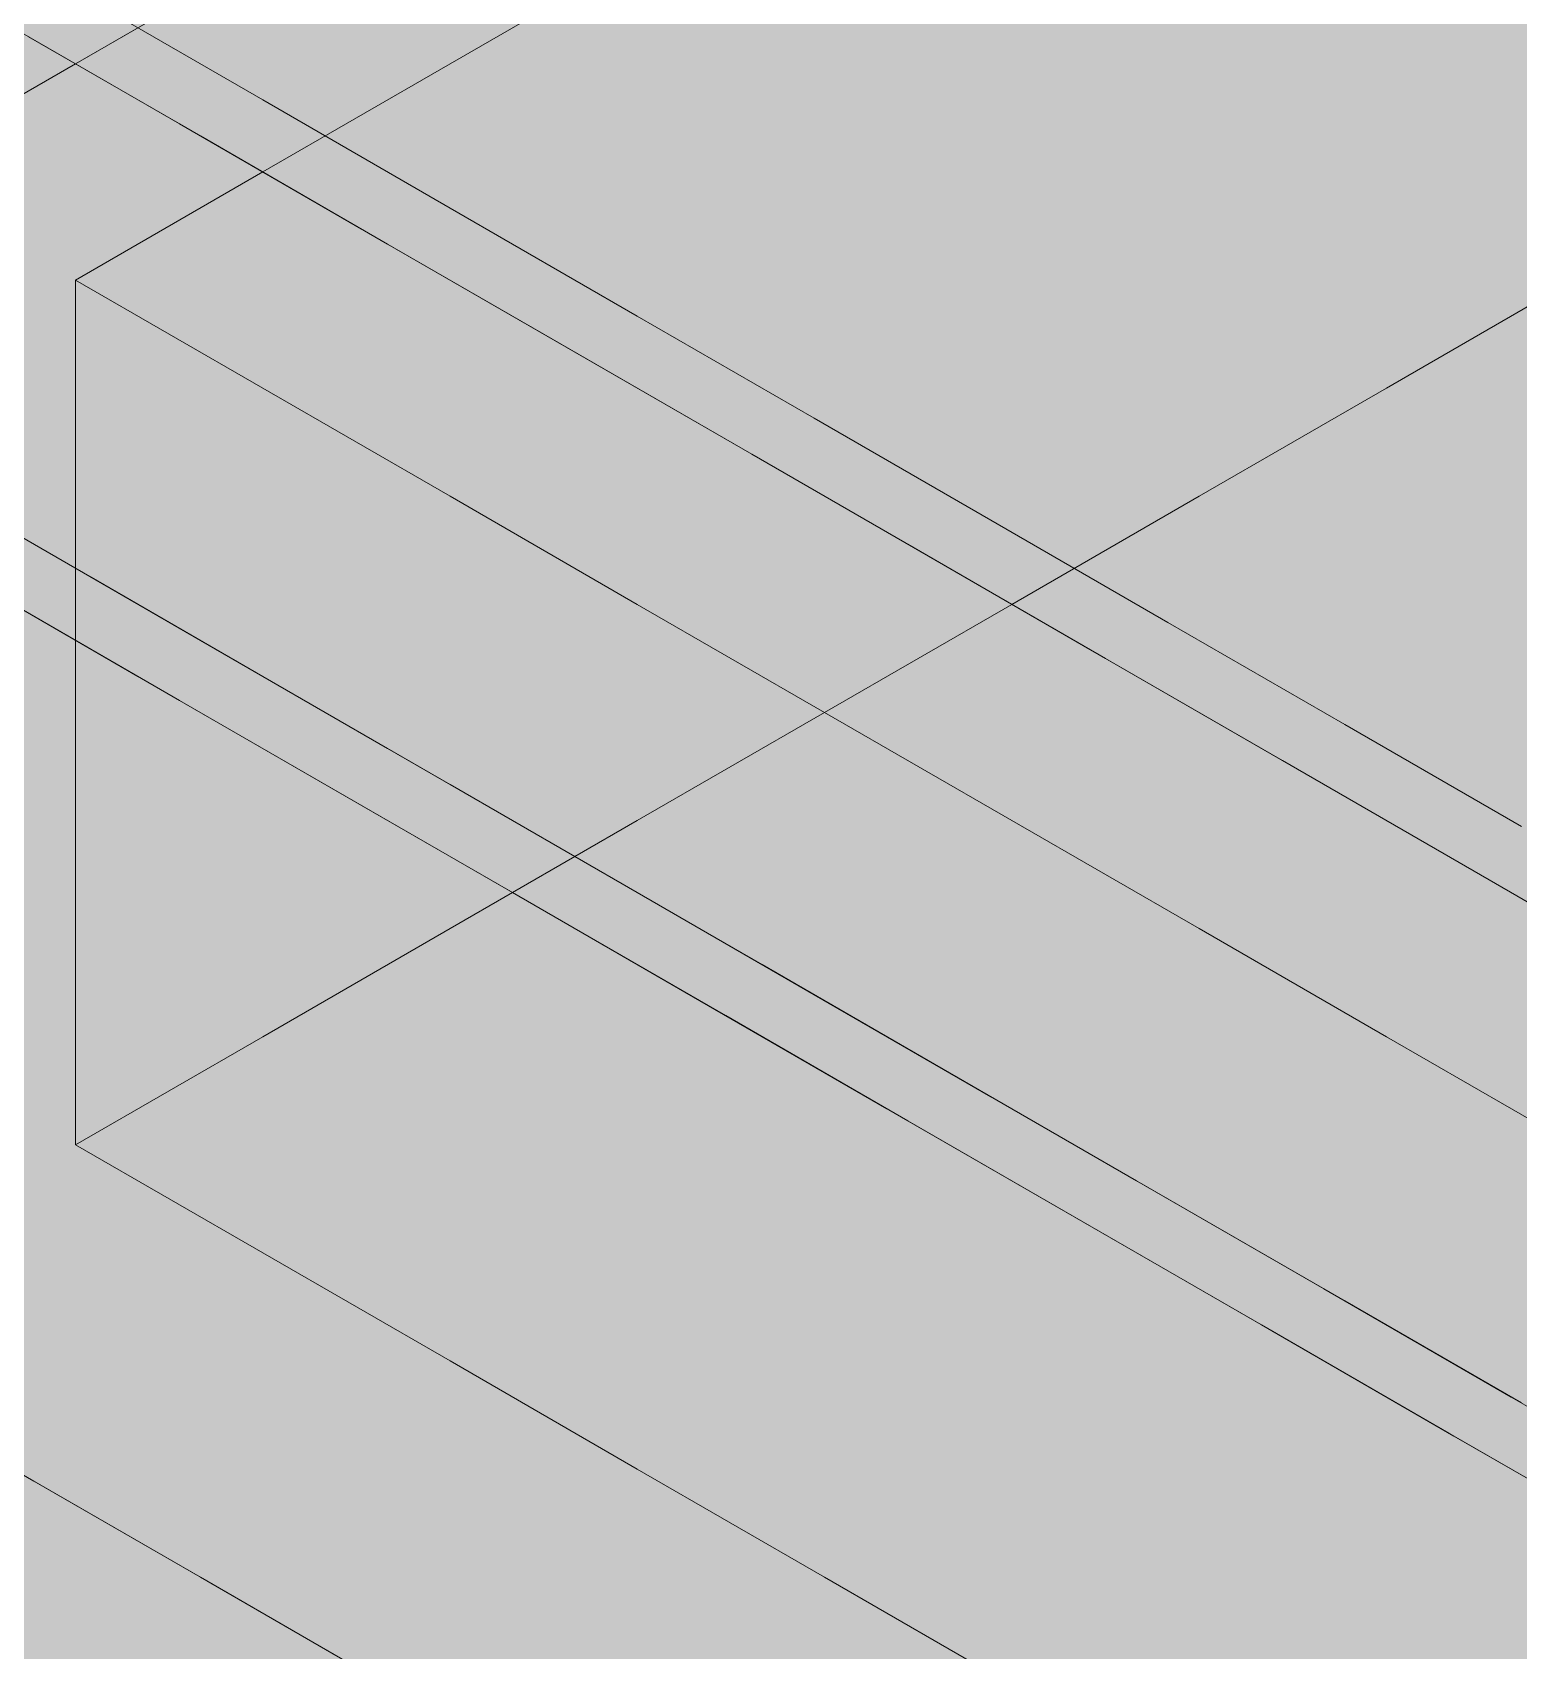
# Model space of a CAD drawing. Header units: metres. Extents: x 349021 to 349543, y 9281040 to 9281959.
# Drawn here: x 349202.7194 to 349202.9256, y 9281044.3248 to 9281044.5494 of the extents above; entities that cross this region are included whole.
import ezdxf

# ---------------------------------------------------------------- set-up
doc = ezdxf.new("R2010")
doc.units = ezdxf.units.M
doc.header["$LTSCALE"] = 0.25
doc.layers.add('ISO-3D', color=7, linetype='CONTINUOUS', lineweight=13)
doc.layers.add('ISO-3D-ARISTAS', color=250, linetype='CONTINUOUS', lineweight=13)

msp = doc.modelspace()

# ---------------------------------------------------------------- linework, layer by layer
at = {"layer": 'ISO-3D', "true_color": 0x8e8d88}
for points in [[(349202.88127, 9281044.56), (349202.85529, 9281044.545), (349202.88127, 9281044.585), (349202.85529, 9281044.57)], [(349202.73982, 9281044.55333), (349202.71416, 9281044.53852), (349202.73982, 9281044.57833), (349202.71416, 9281044.56352)], [(349202.82931, 9281044.555), (349202.80333, 9281044.54), (349202.82931, 9281044.575), (349202.80333, 9281044.56)], [(349202.90725, 9281044.55), (349202.88127, 9281044.535), (349202.90725, 9281044.575), (349202.88127, 9281044.56)], [(349202.85529, 9281044.545), (349202.82931, 9281044.53), (349202.85529, 9281044.57), (349202.82931, 9281044.555)], [(349202.72755, 9281044.52375), (349202.70373, 9281044.5375), (349202.72755, 9281044.55375), (349202.70373, 9281044.5675)], [(349202.93323, 9281044.54), (349202.90725, 9281044.525), (349202.93323, 9281044.565), (349202.90725, 9281044.55)], [(349202.80333, 9281044.54), (349202.77735, 9281044.525), (349202.80333, 9281044.56), (349202.77735, 9281044.545)], [(349202.88127, 9281044.535), (349202.85529, 9281044.52), (349202.88127, 9281044.56), (349202.85529, 9281044.545)], [(349202.75137, 9281044.51), (349202.72755, 9281044.52375), (349202.75137, 9281044.54), (349202.72755, 9281044.55375)], [(349202.82931, 9281044.53), (349202.80333, 9281044.515), (349202.82931, 9281044.555), (349202.80333, 9281044.54)], [(349202.90725, 9281044.525), (349202.88127, 9281044.51), (349202.90725, 9281044.55), (349202.88127, 9281044.535)], [(349202.77735, 9281044.525), (349202.75137, 9281044.51), (349202.77735, 9281044.545), (349202.75137, 9281044.53)], [(349202.85529, 9281044.52), (349202.82931, 9281044.505), (349202.85529, 9281044.545), (349202.82931, 9281044.53)], [(349202.77735, 9281044.495), (349202.75137, 9281044.51), (349202.77735, 9281044.525), (349202.75137, 9281044.54)], [(349202.80333, 9281044.515), (349202.77735, 9281044.5), (349202.80333, 9281044.54), (349202.77735, 9281044.525)], [(349202.93323, 9281044.515), (349202.90725, 9281044.5), (349202.93323, 9281044.54), (349202.90725, 9281044.525)], [(349202.72755, 9281044.49875), (349202.70373, 9281044.5125), (349202.72755, 9281044.52375), (349202.70373, 9281044.5375)], [(349202.88127, 9281044.51), (349202.85529, 9281044.495), (349202.88127, 9281044.535), (349202.85529, 9281044.52)], [(349202.75137, 9281044.51), (349202.72538, 9281044.495), (349202.75137, 9281044.53), (349202.72538, 9281044.515)], [(349202.82931, 9281044.505), (349202.80333, 9281044.49), (349202.82931, 9281044.53), (349202.80333, 9281044.515)], [(349202.77735, 9281044.5), (349202.75137, 9281044.485), (349202.77735, 9281044.525), (349202.75137, 9281044.51)], [(349202.80333, 9281044.48), (349202.77735, 9281044.495), (349202.80333, 9281044.51), (349202.77735, 9281044.525)], [(349202.90725, 9281044.5), (349202.88127, 9281044.485), (349202.90725, 9281044.525), (349202.88127, 9281044.51)], [(349202.75137, 9281044.485), (349202.72755, 9281044.49875), (349202.75137, 9281044.51), (349202.72755, 9281044.52375)], [(349202.85529, 9281044.495), (349202.82931, 9281044.48), (349202.85529, 9281044.52), (349202.82931, 9281044.505)], [(349202.80333, 9281044.49), (349202.77735, 9281044.475), (349202.80333, 9281044.515), (349202.77735, 9281044.5)], [(349202.72755, 9281044.47375), (349202.70373, 9281044.4875), (349202.72755, 9281044.49875), (349202.70373, 9281044.5125)], [(349202.75137, 9281044.485), (349202.72538, 9281044.47), (349202.75137, 9281044.51), (349202.72538, 9281044.495)], [(349202.77735, 9281044.47), (349202.75137, 9281044.485), (349202.77735, 9281044.495), (349202.75137, 9281044.51)], [(349202.82786, 9281044.46583), (349202.80333, 9281044.48), (349202.82786, 9281044.49583), (349202.80333, 9281044.51)], [(349202.88127, 9281044.485), (349202.85529, 9281044.47), (349202.88127, 9281044.51), (349202.85529, 9281044.495)], [(349202.82931, 9281044.48), (349202.80333, 9281044.465), (349202.82931, 9281044.505), (349202.80333, 9281044.49)], [(349202.77735, 9281044.475), (349202.75137, 9281044.46), (349202.77735, 9281044.5), (349202.75137, 9281044.485)], [(349202.75137, 9281044.46), (349202.72755, 9281044.47375), (349202.75137, 9281044.485), (349202.72755, 9281044.49875)], [(349202.8524, 9281044.45167), (349202.82786, 9281044.46583), (349202.8524, 9281044.48167), (349202.82786, 9281044.49583)], [(349202.80333, 9281044.455), (349202.77735, 9281044.47), (349202.80333, 9281044.48), (349202.77735, 9281044.495)], [(349202.85529, 9281044.47), (349202.82931, 9281044.455), (349202.85529, 9281044.495), (349202.82931, 9281044.48)], [(349202.80333, 9281044.465), (349202.77735, 9281044.45), (349202.80333, 9281044.49), (349202.77735, 9281044.475)], [(349202.75137, 9281044.46), (349202.72538, 9281044.445), (349202.75137, 9281044.485), (349202.72538, 9281044.47)], [(349202.77735, 9281044.445), (349202.75137, 9281044.46), (349202.77735, 9281044.47), (349202.75137, 9281044.485)], [(349202.87694, 9281044.4375), (349202.8524, 9281044.45167), (349202.87694, 9281044.4675), (349202.8524, 9281044.48167)], [(349202.82931, 9281044.455), (349202.80333, 9281044.44), (349202.82931, 9281044.48), (349202.80333, 9281044.465)], [(349202.82786, 9281044.44083), (349202.80333, 9281044.455), (349202.82786, 9281044.46583), (349202.80333, 9281044.48)], [(349202.77735, 9281044.45), (349202.75137, 9281044.435), (349202.77735, 9281044.475), (349202.75137, 9281044.46)], [(349202.80333, 9281044.43), (349202.77735, 9281044.445), (349202.80333, 9281044.455), (349202.77735, 9281044.47)], [(349202.90148, 9281044.42333), (349202.87694, 9281044.4375), (349202.90148, 9281044.45333), (349202.87694, 9281044.4675)], [(349202.80333, 9281044.44), (349202.77735, 9281044.425), (349202.80333, 9281044.465), (349202.77735, 9281044.45)], [(349202.8524, 9281044.42667), (349202.82786, 9281044.44083), (349202.8524, 9281044.45167), (349202.82786, 9281044.46583)], [(349202.75137, 9281044.435), (349202.72538, 9281044.42), (349202.75137, 9281044.46), (349202.72538, 9281044.445)], [(349202.82786, 9281044.41583), (349202.80333, 9281044.43), (349202.82786, 9281044.44083), (349202.80333, 9281044.455)], [(349202.92601, 9281044.40917), (349202.90148, 9281044.42333), (349202.92601, 9281044.43917), (349202.90148, 9281044.45333)], [(349202.87694, 9281044.4125), (349202.8524, 9281044.42667), (349202.87694, 9281044.4375), (349202.8524, 9281044.45167)], [(349202.77735, 9281044.425), (349202.75137, 9281044.41), (349202.77735, 9281044.45), (349202.75137, 9281044.435)], [(349202.8524, 9281044.40167), (349202.82786, 9281044.41583), (349202.8524, 9281044.42667), (349202.82786, 9281044.44083)], [(349202.90148, 9281044.39833), (349202.87694, 9281044.4125), (349202.90148, 9281044.42333), (349202.87694, 9281044.4375)], [(349202.75137, 9281044.41), (349202.72538, 9281044.395), (349202.75137, 9281044.435), (349202.72538, 9281044.42)], [(349202.87694, 9281044.3875), (349202.8524, 9281044.40167), (349202.87694, 9281044.4125), (349202.8524, 9281044.42667)], [(349202.92601, 9281044.38417), (349202.90148, 9281044.39833), (349202.92601, 9281044.40917), (349202.90148, 9281044.42333)], [(349202.90148, 9281044.37333), (349202.87694, 9281044.3875), (349202.90148, 9281044.39833), (349202.87694, 9281044.4125)], [(349202.92601, 9281044.35917), (349202.90148, 9281044.37333), (349202.92601, 9281044.38417), (349202.90148, 9281044.39833)]]:
    msp.add_solid(points, dxfattribs=at)
at = {"layer": 'ISO-3D', "true_color": 0x7f7e7a}
msp.add_solid([(349202.73292, 9281044.55935), (349202.70731, 9281044.54457), (349202.73292, 9281044.58435), (349202.70731, 9281044.56957)], dxfattribs=at)
at = {"layer": 'ISO-3D', "true_color": 0xb0aea8}
for points in [[(349202.799, 9281044.5625), (349202.77302, 9281044.5475), (349202.77735, 9281044.575), (349202.75137, 9281044.56)], [(349202.96354, 9281044.5575), (349202.93756, 9281044.5425), (349202.94189, 9281044.57), (349202.91591, 9281044.555)], [(349202.91591, 9281044.555), (349202.88993, 9281044.54), (349202.89426, 9281044.5675), (349202.86828, 9281044.5525)], [(349202.86828, 9281044.5525), (349202.8423, 9281044.5375), (349202.84663, 9281044.565), (349202.82065, 9281044.55)], [(349202.82065, 9281044.55), (349202.79467, 9281044.535), (349202.799, 9281044.5625), (349202.77302, 9281044.5475)], [(349202.77302, 9281044.5475), (349202.74704, 9281044.5325), (349202.75137, 9281044.56), (349202.72538, 9281044.545)], [(349202.93756, 9281044.5425), (349202.91158, 9281044.5275), (349202.91591, 9281044.555), (349202.88993, 9281044.54)], [(349202.88993, 9281044.54), (349202.86395, 9281044.525), (349202.86828, 9281044.5525), (349202.8423, 9281044.5375)], [(349202.8423, 9281044.5375), (349202.81632, 9281044.5225), (349202.82065, 9281044.55), (349202.79467, 9281044.535)], [(349202.74271, 9281044.535), (349202.71796, 9281044.52071), (349202.71889, 9281044.54875), (349202.69415, 9281044.53446)], [(349202.79467, 9281044.535), (349202.76869, 9281044.52), (349202.77302, 9281044.5475), (349202.74704, 9281044.5325)], [(349202.74704, 9281044.5325), (349202.72105, 9281044.5175), (349202.72538, 9281044.545), (349202.6994, 9281044.53)], [(349202.95921, 9281044.53), (349202.93323, 9281044.515), (349202.93756, 9281044.5425), (349202.91158, 9281044.5275)], [(349202.91158, 9281044.5275), (349202.8856, 9281044.5125), (349202.88993, 9281044.54), (349202.86395, 9281044.525)], [(349202.86395, 9281044.525), (349202.83797, 9281044.51), (349202.8423, 9281044.5375), (349202.81632, 9281044.5225)], [(349202.76869, 9281044.52), (349202.74394, 9281044.50571), (349202.74271, 9281044.535), (349202.71796, 9281044.52071)], [(349202.81632, 9281044.5225), (349202.79034, 9281044.5075), (349202.79467, 9281044.535), (349202.76869, 9281044.52)], [(349202.76869, 9281044.52), (349202.74271, 9281044.505), (349202.74704, 9281044.5325), (349202.72105, 9281044.5175)], [(349202.72105, 9281044.5175), (349202.69507, 9281044.5025), (349202.6994, 9281044.53), (349202.67342, 9281044.515)], [(349202.93323, 9281044.515), (349202.90725, 9281044.5), (349202.91158, 9281044.5275), (349202.8856, 9281044.5125)], [(349202.8856, 9281044.5125), (349202.85962, 9281044.4975), (349202.86395, 9281044.525), (349202.83797, 9281044.51)], [(349202.83797, 9281044.51), (349202.81199, 9281044.495), (349202.81632, 9281044.5225), (349202.79034, 9281044.5075)], [(349202.74394, 9281044.50571), (349202.7192, 9281044.49143), (349202.71796, 9281044.52071), (349202.69322, 9281044.50643)], [(349202.79034, 9281044.5075), (349202.76436, 9281044.4925), (349202.76869, 9281044.52), (349202.74271, 9281044.505)], [(349202.79467, 9281044.505), (349202.76992, 9281044.49071), (349202.76869, 9281044.52), (349202.74394, 9281044.50571)], [(349202.74271, 9281044.505), (349202.71672, 9281044.49), (349202.72105, 9281044.5175), (349202.69507, 9281044.5025)], [(349202.90725, 9281044.5), (349202.88127, 9281044.485), (349202.8856, 9281044.5125), (349202.85962, 9281044.4975)], [(349202.85962, 9281044.4975), (349202.83364, 9281044.4825), (349202.83797, 9281044.51), (349202.81199, 9281044.495)], [(349202.81199, 9281044.495), (349202.78601, 9281044.48), (349202.79034, 9281044.5075), (349202.76436, 9281044.4925)], [(349202.76436, 9281044.4925), (349202.73838, 9281044.4775), (349202.74271, 9281044.505), (349202.71672, 9281044.49)], [(349202.76992, 9281044.49071), (349202.74518, 9281044.47643), (349202.74394, 9281044.50571), (349202.7192, 9281044.49143)], [(349202.8192, 9281044.49083), (349202.79446, 9281044.47655), (349202.79467, 9281044.505), (349202.76992, 9281044.49071)], [(349202.88127, 9281044.485), (349202.85529, 9281044.47), (349202.85962, 9281044.4975), (349202.83364, 9281044.4825)], [(349202.83364, 9281044.4825), (349202.80766, 9281044.4675), (349202.81199, 9281044.495), (349202.78601, 9281044.48)], [(349202.74518, 9281044.47643), (349202.72044, 9281044.46214), (349202.7192, 9281044.49143), (349202.69446, 9281044.47714)], [(349202.78601, 9281044.48), (349202.76003, 9281044.465), (349202.76436, 9281044.4925), (349202.73838, 9281044.4775)], [(349202.79446, 9281044.47655), (349202.76972, 9281044.46226), (349202.76992, 9281044.49071), (349202.74518, 9281044.47643)], [(349202.84374, 9281044.47667), (349202.819, 9281044.46238), (349202.8192, 9281044.49083), (349202.79446, 9281044.47655)], [(349202.73838, 9281044.4775), (349202.71239, 9281044.4625), (349202.71672, 9281044.49), (349202.69074, 9281044.475)], [(349202.85529, 9281044.47), (349202.82931, 9281044.455), (349202.83364, 9281044.4825), (349202.80766, 9281044.4675)], [(349202.74271, 9281044.465), (349202.73405, 9281044.46), (349202.71672, 9281044.48), (349202.70806, 9281044.475)], [(349202.80766, 9281044.4675), (349202.78168, 9281044.4525), (349202.78601, 9281044.48), (349202.76003, 9281044.465)], [(349202.72044, 9281044.46214), (349202.69569, 9281044.44786), (349202.69446, 9281044.47714), (349202.66971, 9281044.46286)], [(349202.76003, 9281044.465), (349202.73405, 9281044.45), (349202.73838, 9281044.4775), (349202.71239, 9281044.4625)], [(349202.76972, 9281044.46226), (349202.74497, 9281044.44798), (349202.74518, 9281044.47643), (349202.72044, 9281044.46214)], [(349202.819, 9281044.46238), (349202.79425, 9281044.4481), (349202.79446, 9281044.47655), (349202.76972, 9281044.46226)], [(349202.86828, 9281044.4625), (349202.84354, 9281044.44821), (349202.84374, 9281044.47667), (349202.819, 9281044.46238)], [(349202.82931, 9281044.455), (349202.80333, 9281044.44), (349202.80766, 9281044.4675), (349202.78168, 9281044.4525)], [(349202.78168, 9281044.4525), (349202.7557, 9281044.4375), (349202.76003, 9281044.465), (349202.73405, 9281044.45)], [(349202.76869, 9281044.45), (349202.76003, 9281044.445), (349202.74271, 9281044.465), (349202.73405, 9281044.46)], [(349202.73405, 9281044.45), (349202.70806, 9281044.435), (349202.71239, 9281044.4625), (349202.68641, 9281044.4475)], [(349202.74497, 9281044.44798), (349202.72023, 9281044.43369), (349202.72044, 9281044.46214), (349202.69569, 9281044.44786)], [(349202.79425, 9281044.4481), (349202.76951, 9281044.43381), (349202.76972, 9281044.46226), (349202.74497, 9281044.44798)], [(349202.84354, 9281044.44821), (349202.81879, 9281044.43393), (349202.819, 9281044.46238), (349202.79425, 9281044.4481)], [(349202.89282, 9281044.44833), (349202.86807, 9281044.43405), (349202.86828, 9281044.4625), (349202.84354, 9281044.44821)], [(349202.80333, 9281044.44), (349202.77735, 9281044.425), (349202.78168, 9281044.4525), (349202.7557, 9281044.4375)], [(349202.7557, 9281044.4375), (349202.72971, 9281044.4225), (349202.73405, 9281044.45), (349202.70806, 9281044.435)], [(349202.76951, 9281044.43381), (349202.74477, 9281044.41952), (349202.74497, 9281044.44798), (349202.72023, 9281044.43369)], [(349202.79467, 9281044.435), (349202.78601, 9281044.43), (349202.76869, 9281044.45), (349202.76003, 9281044.445)], [(349202.81879, 9281044.43393), (349202.79405, 9281044.41964), (349202.79425, 9281044.4481), (349202.76951, 9281044.43381)], [(349202.86807, 9281044.43405), (349202.84333, 9281044.41976), (349202.84354, 9281044.44821), (349202.81879, 9281044.43393)], [(349202.91735, 9281044.43417), (349202.89261, 9281044.41988), (349202.89282, 9281044.44833), (349202.86807, 9281044.43405)], [(349202.72023, 9281044.43369), (349202.69549, 9281044.4194), (349202.69569, 9281044.44786), (349202.67095, 9281044.43357)], [(349202.77735, 9281044.425), (349202.75137, 9281044.41), (349202.7557, 9281044.4375), (349202.72971, 9281044.4225)], [(349202.72971, 9281044.4225), (349202.70373, 9281044.4075), (349202.70806, 9281044.435), (349202.68208, 9281044.42)], [(349202.82065, 9281044.42), (349202.81199, 9281044.415), (349202.79467, 9281044.435), (349202.78601, 9281044.43)], [(349202.74477, 9281044.41952), (349202.72002, 9281044.40524), (349202.72023, 9281044.43369), (349202.69549, 9281044.4194)], [(349202.79405, 9281044.41964), (349202.7693, 9281044.40536), (349202.76951, 9281044.43381), (349202.74477, 9281044.41952)], [(349202.84333, 9281044.41976), (349202.81859, 9281044.40548), (349202.81879, 9281044.43393), (349202.79405, 9281044.41964)], [(349202.89261, 9281044.41988), (349202.86787, 9281044.4056), (349202.86807, 9281044.43405), (349202.84333, 9281044.41976)], [(349202.94189, 9281044.42), (349202.91715, 9281044.40571), (349202.91735, 9281044.43417), (349202.89261, 9281044.41988)], [(349202.75137, 9281044.41), (349202.72538, 9281044.395), (349202.72971, 9281044.4225), (349202.70373, 9281044.4075)], [(349202.72002, 9281044.40524), (349202.69528, 9281044.39095), (349202.69549, 9281044.4194), (349202.67074, 9281044.40512)], [(349202.7693, 9281044.40536), (349202.74456, 9281044.39107), (349202.74477, 9281044.41952), (349202.72002, 9281044.40524)], [(349202.81859, 9281044.40548), (349202.79384, 9281044.39119), (349202.79405, 9281044.41964), (349202.7693, 9281044.40536)], [(349202.84663, 9281044.405), (349202.83797, 9281044.4), (349202.82065, 9281044.42), (349202.81199, 9281044.415)], [(349202.86787, 9281044.4056), (349202.84312, 9281044.39131), (349202.84333, 9281044.41976), (349202.81859, 9281044.40548)], [(349202.91715, 9281044.40571), (349202.8924, 9281044.39143), (349202.89261, 9281044.41988), (349202.86787, 9281044.4056)], [(349202.96643, 9281044.40583), (349202.94168, 9281044.39155), (349202.94189, 9281044.42), (349202.91715, 9281044.40571)], [(349202.72538, 9281044.395), (349202.70373, 9281044.3825), (349202.70373, 9281044.4075), (349202.68208, 9281044.395)], [(349202.79384, 9281044.39119), (349202.7691, 9281044.3769), (349202.7693, 9281044.40536), (349202.74456, 9281044.39107)], [(349202.84312, 9281044.39131), (349202.81838, 9281044.37702), (349202.81859, 9281044.40548), (349202.79384, 9281044.39119)], [(349202.8924, 9281044.39143), (349202.86766, 9281044.37714), (349202.86787, 9281044.4056), (349202.84312, 9281044.39131)], [(349202.94168, 9281044.39155), (349202.91694, 9281044.37726), (349202.91715, 9281044.40571), (349202.8924, 9281044.39143)], [(349202.74456, 9281044.39107), (349202.71982, 9281044.37679), (349202.72002, 9281044.40524), (349202.69528, 9281044.39095)], [(349202.87261, 9281044.39), (349202.86395, 9281044.385), (349202.84663, 9281044.405), (349202.83797, 9281044.4)], [(349202.75137, 9281044.38), (349202.72971, 9281044.3675), (349202.72538, 9281044.395), (349202.70373, 9281044.3825)], [(349202.71982, 9281044.37679), (349202.69507, 9281044.3625), (349202.69528, 9281044.39095), (349202.67054, 9281044.37667)], [(349202.7691, 9281044.3769), (349202.74435, 9281044.36262), (349202.74456, 9281044.39107), (349202.71982, 9281044.37679)], [(349202.81838, 9281044.37702), (349202.79364, 9281044.36274), (349202.79384, 9281044.39119), (349202.7691, 9281044.3769)], [(349202.86766, 9281044.37714), (349202.84292, 9281044.36286), (349202.84312, 9281044.39131), (349202.81838, 9281044.37702)], [(349202.89859, 9281044.375), (349202.88993, 9281044.37), (349202.87261, 9281044.39), (349202.86395, 9281044.385)], [(349202.91694, 9281044.37726), (349202.8922, 9281044.36298), (349202.8924, 9281044.39143), (349202.86766, 9281044.37714)], [(349202.96622, 9281044.37738), (349202.94148, 9281044.3631), (349202.94168, 9281044.39155), (349202.91694, 9281044.37726)], [(349202.72971, 9281044.3675), (349202.70806, 9281044.355), (349202.70373, 9281044.3825), (349202.68208, 9281044.37)], [(349202.77735, 9281044.365), (349202.7557, 9281044.3525), (349202.75137, 9281044.38), (349202.72971, 9281044.3675)], [(349202.74435, 9281044.36262), (349202.71961, 9281044.34833), (349202.71982, 9281044.37679), (349202.69507, 9281044.3625)], [(349202.79364, 9281044.36274), (349202.76889, 9281044.34845), (349202.7691, 9281044.3769), (349202.74435, 9281044.36262)], [(349202.84292, 9281044.36286), (349202.81817, 9281044.34857), (349202.81838, 9281044.37702), (349202.79364, 9281044.36274)], [(349202.8922, 9281044.36298), (349202.86745, 9281044.34869), (349202.86766, 9281044.37714), (349202.84292, 9281044.36286)], [(349202.94148, 9281044.3631), (349202.91674, 9281044.34881), (349202.91694, 9281044.37726), (349202.8922, 9281044.36298)], [(349202.92457, 9281044.36), (349202.91591, 9281044.355), (349202.89859, 9281044.375), (349202.88993, 9281044.37)], [(349202.7557, 9281044.3525), (349202.73405, 9281044.34), (349202.72971, 9281044.3675), (349202.70806, 9281044.355)], [(349202.80333, 9281044.35), (349202.78168, 9281044.3375), (349202.77735, 9281044.365), (349202.7557, 9281044.3525)], [(349202.76889, 9281044.34845), (349202.74415, 9281044.33417), (349202.74435, 9281044.36262), (349202.71961, 9281044.34833)], [(349202.81817, 9281044.34857), (349202.79343, 9281044.33429), (349202.79364, 9281044.36274), (349202.76889, 9281044.34845)], [(349202.86745, 9281044.34869), (349202.84271, 9281044.3344), (349202.84292, 9281044.36286), (349202.81817, 9281044.34857)], [(349202.91674, 9281044.34881), (349202.89199, 9281044.33452), (349202.8922, 9281044.36298), (349202.86745, 9281044.34869)], [(349202.96602, 9281044.34893), (349202.94127, 9281044.33464), (349202.94148, 9281044.3631), (349202.91674, 9281044.34881)], [(349202.95055, 9281044.345), (349202.94189, 9281044.34), (349202.92457, 9281044.36), (349202.91591, 9281044.355)], [(349202.73405, 9281044.34), (349202.71239, 9281044.3275), (349202.70806, 9281044.355), (349202.68641, 9281044.3425)], [(349202.78168, 9281044.3375), (349202.76003, 9281044.325), (349202.7557, 9281044.3525), (349202.73405, 9281044.34)], [(349202.82931, 9281044.335), (349202.80766, 9281044.3225), (349202.80333, 9281044.35), (349202.78168, 9281044.3375)], [(349202.79343, 9281044.33429), (349202.76869, 9281044.32), (349202.76889, 9281044.34845), (349202.74415, 9281044.33417)], [(349202.84271, 9281044.3344), (349202.81797, 9281044.32012), (349202.81817, 9281044.34857), (349202.79343, 9281044.33429)], [(349202.89199, 9281044.33452), (349202.86725, 9281044.32024), (349202.86745, 9281044.34869), (349202.84271, 9281044.3344)], [(349202.94127, 9281044.33464), (349202.91653, 9281044.32036), (349202.91674, 9281044.34881), (349202.89199, 9281044.33452)], [(349202.76003, 9281044.325), (349202.73838, 9281044.3125), (349202.73405, 9281044.34), (349202.71239, 9281044.3275)], [(349202.80766, 9281044.3225), (349202.78601, 9281044.31), (349202.78168, 9281044.3375), (349202.76003, 9281044.325)], [(349202.81797, 9281044.32012), (349202.79322, 9281044.30583), (349202.79343, 9281044.33429), (349202.76869, 9281044.32)], [(349202.85529, 9281044.32), (349202.83364, 9281044.3075), (349202.82931, 9281044.335), (349202.80766, 9281044.3225)], [(349202.86725, 9281044.32024), (349202.8425, 9281044.30595), (349202.84271, 9281044.3344), (349202.81797, 9281044.32012)], [(349202.91653, 9281044.32036), (349202.89179, 9281044.30607), (349202.89199, 9281044.33452), (349202.86725, 9281044.32024)], [(349202.96581, 9281044.32048), (349202.94107, 9281044.30619), (349202.94127, 9281044.33464), (349202.91653, 9281044.32036)], [(349202.73838, 9281044.3125), (349202.71672, 9281044.3), (349202.71239, 9281044.3275), (349202.69074, 9281044.315)], [(349202.78601, 9281044.31), (349202.76436, 9281044.2975), (349202.76003, 9281044.325), (349202.73838, 9281044.3125)]]:
    msp.add_solid(points, dxfattribs=at)
at = {"layer": 'ISO-3D', "true_color": 0x9e9c96}
for points in [[(349202.85529, 9281044.56), (349202.82931, 9281044.545), (349202.82931, 9281044.575), (349202.80333, 9281044.56)], [(349202.90725, 9281044.56), (349202.88127, 9281044.545), (349202.88127, 9281044.575), (349202.85529, 9281044.56)], [(349202.95921, 9281044.56), (349202.93323, 9281044.545), (349202.93323, 9281044.575), (349202.90725, 9281044.56)], [(349202.77494, 9281044.55361), (349202.75137, 9281044.54), (349202.75112, 9281044.56736), (349202.72755, 9281044.55375)], [(349202.8245, 9281044.55222), (349202.80092, 9281044.53861), (349202.79852, 9281044.56722), (349202.77494, 9281044.55361)], [(349202.87405, 9281044.55083), (349202.85048, 9281044.53722), (349202.84807, 9281044.56583), (349202.8245, 9281044.55222)], [(349202.92216, 9281044.55028), (349202.89859, 9281044.53667), (349202.89763, 9281044.56444), (349202.87405, 9281044.55083)], [(349202.97028, 9281044.54972), (349202.9467, 9281044.53611), (349202.94574, 9281044.56389), (349202.92216, 9281044.55028)], [(349202.82931, 9281044.545), (349202.80333, 9281044.53), (349202.80333, 9281044.56), (349202.77735, 9281044.545)], [(349202.88127, 9281044.545), (349202.85529, 9281044.53), (349202.85529, 9281044.56), (349202.82931, 9281044.545)], [(349202.93323, 9281044.545), (349202.90725, 9281044.53), (349202.90725, 9281044.56), (349202.88127, 9281044.545)], [(349202.80092, 9281044.53861), (349202.77735, 9281044.525), (349202.77494, 9281044.55361), (349202.75137, 9281044.54)], [(349202.85048, 9281044.53722), (349202.8269, 9281044.52361), (349202.8245, 9281044.55222), (349202.80092, 9281044.53861)], [(349202.89859, 9281044.53667), (349202.87501, 9281044.52306), (349202.87405, 9281044.55083), (349202.85048, 9281044.53722)], [(349202.9467, 9281044.53611), (349202.92313, 9281044.5225), (349202.92216, 9281044.55028), (349202.89859, 9281044.53667)], [(349202.80333, 9281044.53), (349202.77735, 9281044.515), (349202.77735, 9281044.545), (349202.75137, 9281044.53)], [(349202.85529, 9281044.53), (349202.82931, 9281044.515), (349202.82931, 9281044.545), (349202.80333, 9281044.53)], [(349202.90725, 9281044.53), (349202.88127, 9281044.515), (349202.88127, 9281044.545), (349202.85529, 9281044.53)], [(349202.95921, 9281044.53), (349202.93323, 9281044.515), (349202.93323, 9281044.545), (349202.90725, 9281044.53)], [(349202.8269, 9281044.52361), (349202.80333, 9281044.51), (349202.80092, 9281044.53861), (349202.77735, 9281044.525)], [(349202.87501, 9281044.52306), (349202.85144, 9281044.50944), (349202.85048, 9281044.53722), (349202.8269, 9281044.52361)], [(349202.92313, 9281044.5225), (349202.89955, 9281044.50889), (349202.89859, 9281044.53667), (349202.87501, 9281044.52306)], [(349202.97124, 9281044.52194), (349202.94766, 9281044.50833), (349202.9467, 9281044.53611), (349202.92313, 9281044.5225)], [(349202.77735, 9281044.515), (349202.75137, 9281044.5), (349202.75137, 9281044.53), (349202.72538, 9281044.515)], [(349202.82931, 9281044.515), (349202.80333, 9281044.5), (349202.80333, 9281044.53), (349202.77735, 9281044.515)], [(349202.88127, 9281044.515), (349202.85529, 9281044.5), (349202.85529, 9281044.53), (349202.82931, 9281044.515)], [(349202.93323, 9281044.515), (349202.90725, 9281044.5), (349202.90725, 9281044.53), (349202.88127, 9281044.515)], [(349202.85144, 9281044.50944), (349202.82786, 9281044.49583), (349202.8269, 9281044.52361), (349202.80333, 9281044.51)], [(349202.89955, 9281044.50889), (349202.87598, 9281044.49528), (349202.87501, 9281044.52306), (349202.85144, 9281044.50944)], [(349202.94766, 9281044.50833), (349202.92409, 9281044.49472), (349202.92313, 9281044.5225), (349202.89955, 9281044.50889)], [(349202.80333, 9281044.5), (349202.77735, 9281044.485), (349202.77735, 9281044.515), (349202.75137, 9281044.5)], [(349202.85529, 9281044.5), (349202.82931, 9281044.485), (349202.82931, 9281044.515), (349202.80333, 9281044.5)], [(349202.90725, 9281044.5), (349202.88127, 9281044.485), (349202.88127, 9281044.515), (349202.85529, 9281044.5)], [(349202.95921, 9281044.5), (349202.93323, 9281044.485), (349202.93323, 9281044.515), (349202.90725, 9281044.5)], [(349202.87598, 9281044.49528), (349202.8524, 9281044.48167), (349202.85144, 9281044.50944), (349202.82786, 9281044.49583)], [(349202.92409, 9281044.49472), (349202.90051, 9281044.48111), (349202.89955, 9281044.50889), (349202.87598, 9281044.49528)], [(349202.9722, 9281044.49417), (349202.94863, 9281044.48056), (349202.94766, 9281044.50833), (349202.92409, 9281044.49472)], [(349202.82931, 9281044.485), (349202.80333, 9281044.47), (349202.80333, 9281044.5), (349202.77735, 9281044.485)], [(349202.88127, 9281044.485), (349202.85529, 9281044.47), (349202.85529, 9281044.5), (349202.82931, 9281044.485)], [(349202.93323, 9281044.485), (349202.90725, 9281044.47), (349202.90725, 9281044.5), (349202.88127, 9281044.485)], [(349202.90051, 9281044.48111), (349202.87694, 9281044.4675), (349202.87598, 9281044.49528), (349202.8524, 9281044.48167)], [(349202.94863, 9281044.48056), (349202.92505, 9281044.46694), (349202.92409, 9281044.49472), (349202.90051, 9281044.48111)], [(349202.85529, 9281044.47), (349202.82931, 9281044.455), (349202.82931, 9281044.485), (349202.80333, 9281044.47)], [(349202.90725, 9281044.47), (349202.88127, 9281044.455), (349202.88127, 9281044.485), (349202.85529, 9281044.47)], [(349202.95921, 9281044.47), (349202.93323, 9281044.455), (349202.93323, 9281044.485), (349202.90725, 9281044.47)], [(349202.92505, 9281044.46694), (349202.90148, 9281044.45333), (349202.90051, 9281044.48111), (349202.87694, 9281044.4675)], [(349202.97316, 9281044.46639), (349202.94959, 9281044.45278), (349202.94863, 9281044.48056), (349202.92505, 9281044.46694)], [(349202.88127, 9281044.455), (349202.85529, 9281044.44), (349202.85529, 9281044.47), (349202.82931, 9281044.455)], [(349202.93323, 9281044.455), (349202.90725, 9281044.44), (349202.90725, 9281044.47), (349202.88127, 9281044.455)], [(349202.94959, 9281044.45278), (349202.92601, 9281044.43917), (349202.92505, 9281044.46694), (349202.90148, 9281044.45333)], [(349202.90725, 9281044.44), (349202.88127, 9281044.425), (349202.88127, 9281044.455), (349202.85529, 9281044.44)], [(349202.95921, 9281044.44), (349202.93323, 9281044.425), (349202.93323, 9281044.455), (349202.90725, 9281044.44)], [(349202.93323, 9281044.425), (349202.90725, 9281044.41), (349202.90725, 9281044.44), (349202.88127, 9281044.425)], [(349202.95921, 9281044.41), (349202.93323, 9281044.395), (349202.93323, 9281044.425), (349202.90725, 9281044.41)]]:
    msp.add_solid(points, dxfattribs=at)
at = {"layer": 'ISO-3D', "true_color": 0x9e9d98}
for points in [[(349202.73982, 9281044.51), (349202.71456, 9281044.52458), (349202.73982, 9281044.53667), (349202.71456, 9281044.55125)], [(349202.76508, 9281044.49542), (349202.73982, 9281044.51), (349202.76508, 9281044.52208), (349202.73982, 9281044.53667)], [(349202.73982, 9281044.48333), (349202.71456, 9281044.49792), (349202.73982, 9281044.51), (349202.71456, 9281044.52458)], [(349202.79034, 9281044.48083), (349202.76508, 9281044.49542), (349202.79034, 9281044.5075), (349202.76508, 9281044.52208)], [(349202.75137, 9281044.48), (349202.72538, 9281044.495), (349202.75137, 9281044.5), (349202.72538, 9281044.515)], [(349202.76508, 9281044.46875), (349202.73982, 9281044.48333), (349202.76508, 9281044.49542), (349202.73982, 9281044.51)], [(349202.8156, 9281044.46625), (349202.79034, 9281044.48083), (349202.8156, 9281044.49292), (349202.79034, 9281044.5075)], [(349202.77735, 9281044.465), (349202.75137, 9281044.48), (349202.77735, 9281044.485), (349202.75137, 9281044.5)], [(349202.73982, 9281044.45667), (349202.71456, 9281044.47125), (349202.73982, 9281044.48333), (349202.71456, 9281044.49792)], [(349202.79034, 9281044.45417), (349202.76508, 9281044.46875), (349202.79034, 9281044.48083), (349202.76508, 9281044.49542)], [(349202.75137, 9281044.455), (349202.72538, 9281044.47), (349202.75137, 9281044.48), (349202.72538, 9281044.495)], [(349202.84085, 9281044.45167), (349202.8156, 9281044.46625), (349202.84085, 9281044.47833), (349202.8156, 9281044.49292)], [(349202.80333, 9281044.45), (349202.77735, 9281044.465), (349202.80333, 9281044.47), (349202.77735, 9281044.485)], [(349202.76508, 9281044.44208), (349202.73982, 9281044.45667), (349202.76508, 9281044.46875), (349202.73982, 9281044.48333)], [(349202.77735, 9281044.44), (349202.75137, 9281044.455), (349202.77735, 9281044.465), (349202.75137, 9281044.48)], [(349202.8156, 9281044.43958), (349202.79034, 9281044.45417), (349202.8156, 9281044.46625), (349202.79034, 9281044.48083)], [(349202.86611, 9281044.43708), (349202.84085, 9281044.45167), (349202.86611, 9281044.46375), (349202.84085, 9281044.47833)], [(349202.75137, 9281044.43), (349202.72538, 9281044.445), (349202.75137, 9281044.455), (349202.72538, 9281044.47)], [(349202.79034, 9281044.4275), (349202.76508, 9281044.44208), (349202.79034, 9281044.45417), (349202.76508, 9281044.46875)], [(349202.82931, 9281044.435), (349202.80333, 9281044.45), (349202.82931, 9281044.455), (349202.80333, 9281044.47)], [(349202.84085, 9281044.425), (349202.8156, 9281044.43958), (349202.84085, 9281044.45167), (349202.8156, 9281044.46625)], [(349202.80333, 9281044.425), (349202.77735, 9281044.44), (349202.80333, 9281044.45), (349202.77735, 9281044.465)], [(349202.89137, 9281044.4225), (349202.86611, 9281044.43708), (349202.89137, 9281044.44917), (349202.86611, 9281044.46375)], [(349202.77735, 9281044.415), (349202.75137, 9281044.43), (349202.77735, 9281044.44), (349202.75137, 9281044.455)], [(349202.85529, 9281044.42), (349202.82931, 9281044.435), (349202.85529, 9281044.44), (349202.82931, 9281044.455)], [(349202.8156, 9281044.41292), (349202.79034, 9281044.4275), (349202.8156, 9281044.43958), (349202.79034, 9281044.45417)], [(349202.86611, 9281044.41042), (349202.84085, 9281044.425), (349202.86611, 9281044.43708), (349202.84085, 9281044.45167)], [(349202.82931, 9281044.41), (349202.80333, 9281044.425), (349202.82931, 9281044.435), (349202.80333, 9281044.45)], [(349202.91663, 9281044.40792), (349202.89137, 9281044.4225), (349202.91663, 9281044.43458), (349202.89137, 9281044.44917)], [(349202.75137, 9281044.405), (349202.72538, 9281044.42), (349202.75137, 9281044.43), (349202.72538, 9281044.445)], [(349202.80333, 9281044.4), (349202.77735, 9281044.415), (349202.80333, 9281044.425), (349202.77735, 9281044.44)], [(349202.84085, 9281044.39833), (349202.8156, 9281044.41292), (349202.84085, 9281044.425), (349202.8156, 9281044.43958)], [(349202.88127, 9281044.405), (349202.85529, 9281044.42), (349202.88127, 9281044.425), (349202.85529, 9281044.44)], [(349202.89137, 9281044.39583), (349202.86611, 9281044.41042), (349202.89137, 9281044.4225), (349202.86611, 9281044.43708)], [(349202.85529, 9281044.395), (349202.82931, 9281044.41), (349202.85529, 9281044.42), (349202.82931, 9281044.435)], [(349202.94189, 9281044.39333), (349202.91663, 9281044.40792), (349202.94189, 9281044.42), (349202.91663, 9281044.43458)], [(349202.77735, 9281044.39), (349202.75137, 9281044.405), (349202.77735, 9281044.415), (349202.75137, 9281044.43)], [(349202.82931, 9281044.385), (349202.80333, 9281044.4), (349202.82931, 9281044.41), (349202.80333, 9281044.425)], [(349202.86611, 9281044.38375), (349202.84085, 9281044.39833), (349202.86611, 9281044.41042), (349202.84085, 9281044.425)], [(349202.90725, 9281044.39), (349202.88127, 9281044.405), (349202.90725, 9281044.41), (349202.88127, 9281044.425)], [(349202.91663, 9281044.38125), (349202.89137, 9281044.39583), (349202.91663, 9281044.40792), (349202.89137, 9281044.4225)], [(349202.75137, 9281044.38), (349202.72538, 9281044.395), (349202.75137, 9281044.405), (349202.72538, 9281044.42)], [(349202.88127, 9281044.38), (349202.85529, 9281044.395), (349202.88127, 9281044.405), (349202.85529, 9281044.42)], [(349202.80333, 9281044.375), (349202.77735, 9281044.39), (349202.80333, 9281044.4), (349202.77735, 9281044.415)], [(349202.85529, 9281044.37), (349202.82931, 9281044.385), (349202.85529, 9281044.395), (349202.82931, 9281044.41)], [(349202.89137, 9281044.36917), (349202.86611, 9281044.38375), (349202.89137, 9281044.39583), (349202.86611, 9281044.41042)], [(349202.93323, 9281044.375), (349202.90725, 9281044.39), (349202.93323, 9281044.395), (349202.90725, 9281044.41)], [(349202.94189, 9281044.36667), (349202.91663, 9281044.38125), (349202.94189, 9281044.39333), (349202.91663, 9281044.40792)], [(349202.77735, 9281044.365), (349202.75137, 9281044.38), (349202.77735, 9281044.39), (349202.75137, 9281044.405)], [(349202.90725, 9281044.365), (349202.88127, 9281044.38), (349202.90725, 9281044.39), (349202.88127, 9281044.405)], [(349202.82931, 9281044.36), (349202.80333, 9281044.375), (349202.82931, 9281044.385), (349202.80333, 9281044.4)], [(349202.88127, 9281044.355), (349202.85529, 9281044.37), (349202.88127, 9281044.38), (349202.85529, 9281044.395)], [(349202.91663, 9281044.35458), (349202.89137, 9281044.36917), (349202.91663, 9281044.38125), (349202.89137, 9281044.39583)], [(349202.80333, 9281044.35), (349202.77735, 9281044.365), (349202.80333, 9281044.375), (349202.77735, 9281044.39)], [(349202.93323, 9281044.35), (349202.90725, 9281044.365), (349202.93323, 9281044.375), (349202.90725, 9281044.39)], [(349202.85529, 9281044.345), (349202.82931, 9281044.36), (349202.85529, 9281044.37), (349202.82931, 9281044.385)], [(349202.94189, 9281044.34), (349202.91663, 9281044.35458), (349202.94189, 9281044.36667), (349202.91663, 9281044.38125)], [(349202.90725, 9281044.34), (349202.88127, 9281044.355), (349202.90725, 9281044.365), (349202.88127, 9281044.38)], [(349202.82931, 9281044.335), (349202.80333, 9281044.35), (349202.82931, 9281044.36), (349202.80333, 9281044.375)], [(349202.88127, 9281044.33), (349202.85529, 9281044.345), (349202.88127, 9281044.355), (349202.85529, 9281044.37)], [(349202.93323, 9281044.325), (349202.90725, 9281044.34), (349202.93323, 9281044.35), (349202.90725, 9281044.365)], [(349202.85529, 9281044.32), (349202.82931, 9281044.335), (349202.85529, 9281044.345), (349202.82931, 9281044.36)], [(349202.90725, 9281044.315), (349202.88127, 9281044.33), (349202.90725, 9281044.34), (349202.88127, 9281044.355)], [(349202.74271, 9281044.30833), (349202.71672, 9281044.32333), (349202.74271, 9281044.335), (349202.71672, 9281044.35)], [(349202.88127, 9281044.305), (349202.85529, 9281044.32), (349202.88127, 9281044.33), (349202.85529, 9281044.345)], [(349202.93323, 9281044.3), (349202.90725, 9281044.315), (349202.93323, 9281044.325), (349202.90725, 9281044.34)], [(349202.76869, 9281044.29333), (349202.74271, 9281044.30833), (349202.76869, 9281044.32), (349202.74271, 9281044.335)], [(349202.90725, 9281044.29), (349202.88127, 9281044.305), (349202.90725, 9281044.315), (349202.88127, 9281044.33)]]:
    msp.add_solid(points, dxfattribs=at)
at = {"layer": 'ISO-3D-ARISTAS', "color": 250}
for p, q in [((349202.72538, 9281044.545), (349202.75137, 9281044.56)), ((349202.77735, 9281044.545), (349202.80333, 9281044.56)), ((349202.77735, 9281044.545), (349202.80333, 9281044.56)), ((349202.72755, 9281044.55375), (349202.75137, 9281044.54)), ((349202.75137, 9281044.54), (349202.72755, 9281044.55375)), ((349202.73982, 9281044.55333), (349202.71416, 9281044.53852)), ((349202.71456, 9281044.55125), (349202.73982, 9281044.53667)), ((349202.71889, 9281044.54875), (349202.74271, 9281044.535)), ((349202.6994, 9281044.53), (349202.72538, 9281044.545)), ((349202.75137, 9281044.53), (349202.77735, 9281044.545)), ((349202.75137, 9281044.53), (349202.77735, 9281044.545)), ((349202.75137, 9281044.54), (349202.77735, 9281044.525)), ((349202.77735, 9281044.525), (349202.75137, 9281044.54)), ((349202.73982, 9281044.53667), (349202.76508, 9281044.52208)), ((349202.74271, 9281044.535), (349202.76869, 9281044.52)), ((349202.72538, 9281044.515), (349202.75137, 9281044.53)), ((349202.72538, 9281044.515), (349202.75137, 9281044.53)), ((349202.77735, 9281044.525), (349202.80333, 9281044.51)), ((349202.80333, 9281044.51), (349202.77735, 9281044.525)), ((349202.76508, 9281044.52208), (349202.79034, 9281044.5075)), ((349202.76869, 9281044.52), (349202.79467, 9281044.505)), ((349202.72538, 9281044.495), (349202.72538, 9281044.515)), ((349202.75137, 9281044.5), (349202.72538, 9281044.515)), ((349202.72538, 9281044.495), (349202.72538, 9281044.515)), ((349202.72538, 9281044.515), (349202.75137, 9281044.5)), ((349202.93323, 9281044.515), (349202.90725, 9281044.5)), ((349202.93323, 9281044.515), (349202.90725, 9281044.5)), ((349202.80333, 9281044.51), (349202.82786, 9281044.49583)), ((349202.82786, 9281044.49583), (349202.80333, 9281044.51)), ((349202.79034, 9281044.5075), (349202.8156, 9281044.49292)), ((349202.79467, 9281044.505), (349202.8192, 9281044.49083)), ((349202.77735, 9281044.485), (349202.75137, 9281044.5)), ((349202.75137, 9281044.5), (349202.77735, 9281044.485)), ((349202.90725, 9281044.5), (349202.88127, 9281044.485)), ((349202.90725, 9281044.5), (349202.88127, 9281044.485)), ((349202.82786, 9281044.49583), (349202.8524, 9281044.48167)), ((349202.8524, 9281044.48167), (349202.82786, 9281044.49583)), ((349202.72538, 9281044.47), (349202.72538, 9281044.495)), ((349202.72538, 9281044.47), (349202.72538, 9281044.495)), ((349202.8156, 9281044.49292), (349202.84085, 9281044.47833)), ((349202.8192, 9281044.49083), (349202.84374, 9281044.47667)), ((349202.72755, 9281044.47375), (349202.70373, 9281044.4875)), ((349202.80333, 9281044.47), (349202.77735, 9281044.485)), ((349202.77735, 9281044.485), (349202.80333, 9281044.47)), ((349202.88127, 9281044.485), (349202.85529, 9281044.47)), ((349202.88127, 9281044.485), (349202.85529, 9281044.47)), ((349202.8524, 9281044.48167), (349202.87694, 9281044.4675)), ((349202.87694, 9281044.4675), (349202.8524, 9281044.48167)), ((349202.71672, 9281044.48), (349202.74271, 9281044.465)), ((349202.84085, 9281044.47833), (349202.86611, 9281044.46375)), ((349202.73405, 9281044.46), (349202.70806, 9281044.475)), ((349202.84374, 9281044.47667), (349202.86828, 9281044.4625)), ((349202.75137, 9281044.46), (349202.72755, 9281044.47375)), ((349202.73982, 9281044.45667), (349202.71456, 9281044.47125)), ((349202.72538, 9281044.445), (349202.72538, 9281044.47)), ((349202.72538, 9281044.445), (349202.72538, 9281044.47)), ((349202.82931, 9281044.455), (349202.80333, 9281044.47)), ((349202.80333, 9281044.47), (349202.82931, 9281044.455)), ((349202.85529, 9281044.47), (349202.82931, 9281044.455)), ((349202.85529, 9281044.47), (349202.82931, 9281044.455)), ((349202.87694, 9281044.4675), (349202.90148, 9281044.45333)), ((349202.90148, 9281044.45333), (349202.87694, 9281044.4675)), ((349202.74271, 9281044.465), (349202.76869, 9281044.45)), ((349202.86611, 9281044.46375), (349202.89137, 9281044.44917)), ((349202.86828, 9281044.4625), (349202.89282, 9281044.44833)), ((349202.76003, 9281044.445), (349202.73405, 9281044.46)), ((349202.77735, 9281044.445), (349202.75137, 9281044.46)), ((349202.76508, 9281044.44208), (349202.73982, 9281044.45667)), ((349202.82931, 9281044.455), (349202.80333, 9281044.44)), ((349202.82931, 9281044.455), (349202.80333, 9281044.44)), ((349202.85529, 9281044.44), (349202.82931, 9281044.455)), ((349202.82931, 9281044.455), (349202.85529, 9281044.44)), ((349202.90148, 9281044.45333), (349202.92601, 9281044.43917)), ((349202.92601, 9281044.43917), (349202.90148, 9281044.45333)), ((349202.76869, 9281044.45), (349202.79467, 9281044.435)), ((349202.89137, 9281044.44917), (349202.91663, 9281044.43458)), ((349202.89282, 9281044.44833), (349202.91735, 9281044.43417)), ((349202.72538, 9281044.42), (349202.72538, 9281044.445)), ((349202.72538, 9281044.42), (349202.72538, 9281044.445)), ((349202.78601, 9281044.43), (349202.76003, 9281044.445)), ((349202.80333, 9281044.43), (349202.77735, 9281044.445)), ((349202.79034, 9281044.4275), (349202.76508, 9281044.44208)), ((349202.80333, 9281044.44), (349202.77735, 9281044.425)), ((349202.80333, 9281044.44), (349202.77735, 9281044.425)), ((349202.88127, 9281044.425), (349202.85529, 9281044.44)), ((349202.85529, 9281044.44), (349202.88127, 9281044.425)), ((349202.79467, 9281044.435), (349202.82065, 9281044.42)), ((349202.91663, 9281044.43458), (349202.94189, 9281044.42)), ((349202.91735, 9281044.43417), (349202.94189, 9281044.42)), ((349202.81199, 9281044.415), (349202.78601, 9281044.43)), ((349202.82786, 9281044.41583), (349202.80333, 9281044.43)), ((349202.8156, 9281044.41292), (349202.79034, 9281044.4275)), ((349202.77735, 9281044.425), (349202.75137, 9281044.41)), ((349202.77735, 9281044.425), (349202.75137, 9281044.41)), ((349202.90725, 9281044.41), (349202.88127, 9281044.425)), ((349202.88127, 9281044.425), (349202.90725, 9281044.41)), ((349202.72538, 9281044.395), (349202.72538, 9281044.42)), ((349202.72538, 9281044.395), (349202.72538, 9281044.42)), ((349202.82065, 9281044.42), (349202.84663, 9281044.405)), ((349202.83797, 9281044.4), (349202.81199, 9281044.415)), ((349202.8524, 9281044.40167), (349202.82786, 9281044.41583)), ((349202.84085, 9281044.39833), (349202.8156, 9281044.41292)), ((349202.75137, 9281044.41), (349202.72538, 9281044.395)), ((349202.75137, 9281044.41), (349202.72538, 9281044.395)), ((349202.93323, 9281044.395), (349202.90725, 9281044.41)), ((349202.90725, 9281044.41), (349202.93323, 9281044.395)), ((349202.84663, 9281044.405), (349202.87261, 9281044.39)), ((349202.87694, 9281044.3875), (349202.8524, 9281044.40167)), ((349202.86395, 9281044.385), (349202.83797, 9281044.4)), ((349202.86611, 9281044.38375), (349202.84085, 9281044.39833)), ((349202.72538, 9281044.395), (349202.75137, 9281044.38)), ((349202.75137, 9281044.38), (349202.72538, 9281044.395)), ((349202.87261, 9281044.39), (349202.89859, 9281044.375)), ((349202.90148, 9281044.37333), (349202.87694, 9281044.3875)), ((349202.88993, 9281044.37), (349202.86395, 9281044.385)), ((349202.89137, 9281044.36917), (349202.86611, 9281044.38375)), ((349202.77735, 9281044.365), (349202.75137, 9281044.38)), ((349202.75137, 9281044.38), (349202.77735, 9281044.365)), ((349202.89859, 9281044.375), (349202.92457, 9281044.36)), ((349202.92601, 9281044.35917), (349202.90148, 9281044.37333)), ((349202.91591, 9281044.355), (349202.88993, 9281044.37)), ((349202.91663, 9281044.35458), (349202.89137, 9281044.36917)), ((349202.80333, 9281044.35), (349202.77735, 9281044.365)), ((349202.77735, 9281044.365), (349202.80333, 9281044.35)), ((349202.71961, 9281044.34833), (349202.69507, 9281044.3625)), ((349202.92457, 9281044.36), (349202.95055, 9281044.345)), ((349202.94189, 9281044.34), (349202.91591, 9281044.355)), ((349202.94189, 9281044.34), (349202.91663, 9281044.35458)), ((349202.71672, 9281044.35), (349202.74271, 9281044.335)), ((349202.82931, 9281044.335), (349202.80333, 9281044.35)), ((349202.80333, 9281044.35), (349202.82931, 9281044.335)), ((349202.74415, 9281044.33417), (349202.71961, 9281044.34833)), ((349202.74271, 9281044.335), (349202.76869, 9281044.32)), ((349202.76869, 9281044.32), (349202.74415, 9281044.33417)), ((349202.85529, 9281044.32), (349202.82931, 9281044.335)), ((349202.82931, 9281044.335), (349202.85529, 9281044.32))]:
    msp.add_line(p, q, dxfattribs=at)

doc.saveas('drawing.dxf')
